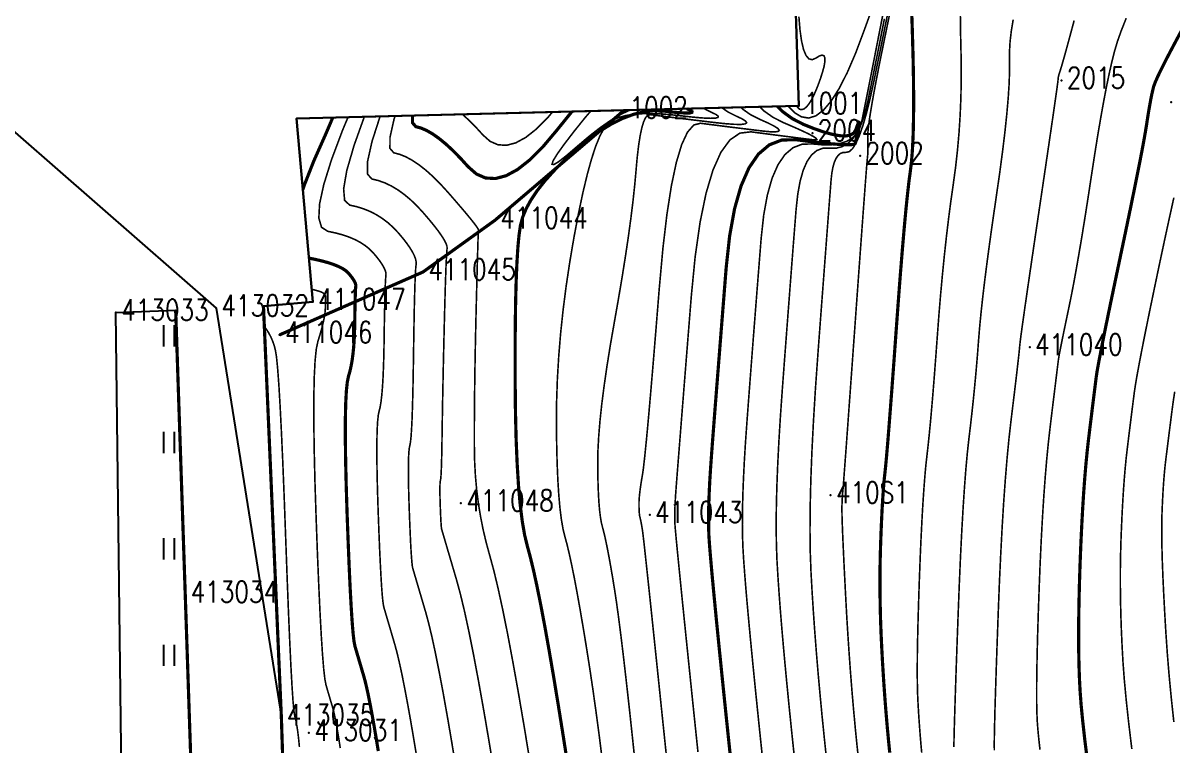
# Model space of a CAD drawing. Extents: x 871 to 1485, y 1110 to 1501.
# Drawn here: x 951.1 to 1005.1, y 1209.8 to 1243.8 of the extents above; entities that cross this region are included whole.
import ezdxf

# ---------------------------------------------------------------- set-up
doc = ezdxf.new("R2010")
doc.units = 0
doc.header["$LTSCALE"] = 0.5
doc.header["$PDSIZE"] = 0.2
doc.linetypes.add('X3', pattern=[5, 4, -1])
doc.layers.get('0').update_dxf_attribs({"linetype": 'CONTINUOUS'})
for name, color, linetype in [('DGX', 2, 'CONTINUOUS'), ('DLSS', 4, 'CONTINUOUS'), ('ZBTZ', 3, 'CONTINUOUS'), ('ZDH', 1, 'CONTINUOUS')]:
    doc.layers.add(name, color=color, linetype=linetype)
doc.styles.add('HZ', font='rs.shx', dxfattribs={"width": 0.8, "bigfont": 'hztxt.shx'})
doc.linetypes.add('1161', pattern='A,0,[149,AAA.SHX,S=0.15,R=0,X=0,Y=0],-1.6', length=1.6)

# ---------------------------------------------------------------- blocks, each defined once
blk = doc.blocks.new('gc323')
at = {"flags": 128}
for points in [[(-0.5, 0), (-0.5, 2)], [(0.5, 0), (0.5, 2)]]:
    blk.add_lwpolyline(points, dxfattribs=at)

msp = doc.modelspace()

# ---------------------------------------------------------------- linework, layer by layer
at = {"linetype": 'Continuous', "elevation": 8.888, "flags": 128}
msp.add_lwpolyline([(960.195, 1230.37), (963.264, 1211.145), (962.422, 1230.467), (964.736, 1230.673), (963.969, 1239.285), (987.563, 1239.875), (987.302, 1248.093), (977.14, 1247.885), (977.082, 1260.359), (976.667, 1293.433), (976.622, 1297.17), (974.599, 1444.021), (975.761, 1445.017), (975.601, 1446.477), (870.75, 1308.548)], close=True, dxfattribs=at)
at = {"linetype": 'Continuous', "flags": 128}
for points, elevation in [([(974.599, 1444.021), (976.622, 1297.17), (976.667, 1293.433), (977.082, 1260.359), (977.14, 1247.885), (987.302, 1248.093), (987.563, 1239.875), (979.366, 1239.67), (963.969, 1239.285), (964.736, 1230.673), (962.422, 1230.467), (963.264, 1211.145), (964.031, 1187.555), (968.129, 1164.597), (978.887, 1142.015), (988.427, 1127.787), (1013.14, 1137.603), (1027.097, 1144.743), (1039.656, 1152.3), (1045.268, 1155.482), (1064.515, 1166.983), (1082.553, 1177.399), (1093.084, 1183.61)], 10.434), ([(979.366, 1239.67), (987.563, 1239.875), (987.302, 1248.093), (977.14, 1247.885)], 13.245)]:
    msp.add_lwpolyline(points, dxfattribs=dict(at, elevation=elevation))
at = {"layer": 'DGX', "linetype": 'Continuous', "const_width": 0.075, "flags": 128}
for points, elevation in [([(991.523, 1244.198), (991.342, 1243.274), (991.177, 1242.431), (991.028, 1241.67), (990.894, 1240.99), (990.775, 1240.391), (990.672, 1239.874), (990.584, 1239.437), (990.511, 1239.082), (990.418, 1238.791), (990.27, 1238.548), (990.066, 1238.353), (989.807, 1238.205), (989.492, 1238.105), (989.121, 1238.052), (988.695, 1238.047), (988.213, 1238.089), (987.73, 1238.078), (987.298, 1237.912), (986.918, 1237.591), (986.591, 1237.114), (986.315, 1236.483), (986.092, 1235.696), (985.92, 1234.755), (985.8, 1233.659), (985.708, 1232.497), (985.618, 1231.36), (985.531, 1230.247), (985.446, 1229.158), (985.364, 1228.094), (985.284, 1227.054), (985.207, 1226.039), (985.133, 1225.048), (985.065, 1224.099), (985.011, 1223.208), (984.969, 1222.377), (984.939, 1221.604), (984.922, 1220.89), (984.917, 1220.235), (984.925, 1219.638), (984.945, 1219.101), (984.98, 1218.527), (985.032, 1217.822), (985.1, 1216.985), (985.186, 1216.017), (985.288, 1214.918), (985.408, 1213.688), (985.544, 1212.326), (985.697, 1210.833), (985.857, 1209.302)], 15.5), ([(987.082, 1239.863), (987.109, 1239.82), (987.384, 1239.546), (987.694, 1239.361), (988.028, 1239.304), (988.371, 1239.408), (988.725, 1239.673), (989.088, 1240.101), (989.461, 1240.691), (989.845, 1241.442), (990.238, 1242.355), (990.642, 1243.431), (991.013, 1244.454)], 15.5), ([(987.572, 1244.066), (987.625, 1243.434), (987.698, 1242.92), (987.791, 1242.524), (987.906, 1242.246), (988.04, 1242.086), (988.196, 1242.044), (988.371, 1242.12), (988.537, 1242.222), (988.663, 1242.259), (988.748, 1242.23), (988.792, 1242.135), (988.796, 1241.975), (988.759, 1241.749), (988.682, 1241.458), (988.565, 1241.101), (988.43, 1240.738), (988.298, 1240.429), (988.172, 1240.175), (988.049, 1239.974), (987.931, 1239.828), (987.818, 1239.736), (987.709, 1239.698), (987.604, 1239.715), (987.505, 1239.816), (987.481, 1239.873)], 16), ([(977.793, 1239.631), (977.499, 1239.285), (976.992, 1238.653), (976.533, 1238.053), (976.21, 1237.599), (976.025, 1237.293), (975.977, 1237.134), (976.065, 1237.121), (976.291, 1237.256), (976.653, 1237.538), (977.153, 1237.967), (977.703, 1238.435), (978.217, 1238.837), (978.695, 1239.172), (979.137, 1239.44), (979.543, 1239.64), (979.644, 1239.677)], 12), ([(978.315, 1209.333), (978.179, 1210.407), (978.038, 1211.458), (977.893, 1212.487), (977.743, 1213.492), (977.588, 1214.475), (977.434, 1215.406), (977.289, 1216.256), (977.151, 1217.025), (977.022, 1217.712), (976.899, 1218.318), (976.785, 1218.843), (976.679, 1219.286), (976.58, 1219.649), (976.491, 1220.014), (976.414, 1220.465), (976.347, 1221.003), (976.292, 1221.627), (976.248, 1222.337), (976.215, 1223.134), (976.194, 1224.016), (976.183, 1224.986), (976.192, 1226.008), (976.228, 1227.049), (976.291, 1228.11), (976.38, 1229.191), (976.497, 1230.291), (976.64, 1231.411), (976.811, 1232.55), (977.008, 1233.708), (977.218, 1234.814), (977.425, 1235.795), (977.63, 1236.651), (977.832, 1237.382), (978.031, 1237.988), (978.228, 1238.469), (978.423, 1238.825), (978.615, 1239.056), (978.834, 1239.209), (979.111, 1239.331), (979.446, 1239.422), (979.838, 1239.483), (980.287, 1239.513), (980.794, 1239.511), (981.358, 1239.479), (981.98, 1239.416), (982.572, 1239.35), (983.048, 1239.308), (983.407, 1239.292), (983.648, 1239.3), (983.774, 1239.333), (983.782, 1239.391), (983.674, 1239.474), (983.449, 1239.581), (983.182, 1239.716), (983.114, 1239.764)], 13), ([(979.931, 1208.529), (979.767, 1210.091), (979.614, 1211.517), (979.47, 1212.807), (979.337, 1213.961), (979.214, 1214.979), (979.101, 1215.86), (978.998, 1216.606), (978.905, 1217.216), (978.82, 1217.735), (978.739, 1218.209), (978.662, 1218.637), (978.589, 1219.02), (978.521, 1219.358), (978.458, 1219.651), (978.398, 1219.898), (978.344, 1220.1), (978.294, 1220.304), (978.251, 1220.555), (978.213, 1220.855), (978.183, 1221.203), (978.158, 1221.599), (978.14, 1222.043), (978.128, 1222.535), (978.122, 1223.076), (978.132, 1223.674), (978.168, 1224.34), (978.228, 1225.074), (978.314, 1225.877), (978.426, 1226.747), (978.562, 1227.685), (978.724, 1228.69), (978.912, 1229.764), (979.102, 1230.844), (979.275, 1231.869), (979.429, 1232.839), (979.565, 1233.753), (979.682, 1234.612), (979.781, 1235.416), (979.861, 1236.165), (979.924, 1236.858), (979.98, 1237.481), (980.044, 1238.02), (980.115, 1238.473), (980.193, 1238.841), (980.278, 1239.124), (980.37, 1239.323), (980.469, 1239.436), (980.576, 1239.464), (980.718, 1239.446), (980.925, 1239.42), (981.197, 1239.386), (981.534, 1239.345), (981.936, 1239.296), (982.402, 1239.24), (982.933, 1239.175), (983.529, 1239.103), (984.095, 1239.042), (984.537, 1239.009), (984.855, 1239.005), (985.049, 1239.03), (985.119, 1239.083), (985.065, 1239.165), (984.887, 1239.276), (984.585, 1239.416), (984.242, 1239.589), (983.963, 1239.785)], 13.5), ([(981.378, 1209.066), (981.168, 1211.082), (980.962, 1213.064), (980.781, 1214.797), (980.626, 1216.28), (980.495, 1217.514), (980.389, 1218.499), (980.309, 1219.234), (980.253, 1219.72), (980.222, 1219.956), (980.205, 1220.064), (980.188, 1220.161), (980.172, 1220.25), (980.157, 1220.329), (980.143, 1220.399), (980.13, 1220.459), (980.118, 1220.51), (980.107, 1220.552), (980.096, 1220.594), (980.087, 1220.646), (980.08, 1220.707), (980.073, 1220.779), (980.068, 1220.861), (980.065, 1220.953), (980.062, 1221.054), (980.061, 1221.166), (980.063, 1221.289), (980.07, 1221.427), (980.083, 1221.578), (980.101, 1221.744), (980.124, 1221.923), (980.152, 1222.117), (980.185, 1222.324), (980.224, 1222.546), (980.272, 1222.883), (980.335, 1223.439), (980.413, 1224.212), (980.505, 1225.203), (980.611, 1226.412), (980.732, 1227.838), (980.867, 1229.483), (981.017, 1231.345), (981.185, 1233.19), (981.374, 1234.784), (981.583, 1236.126), (981.814, 1237.216), (982.066, 1238.055), (982.339, 1238.641), (982.633, 1238.977), (982.948, 1239.06), (983.279, 1239.017), (983.62, 1238.974), (983.971, 1238.929), (984.331, 1238.884), (984.702, 1238.838), (985.084, 1238.791), (985.475, 1238.743), (985.876, 1238.694), (986.229, 1238.66), (986.476, 1238.656), (986.616, 1238.681), (986.65, 1238.735), (986.577, 1238.82), (986.398, 1238.934), (986.113, 1239.077), (985.721, 1239.251), (985.302, 1239.462), (984.936, 1239.719), (984.845, 1239.807)], 14), ([(985.733, 1239.829), (985.929, 1239.639), (986.362, 1239.335), (986.857, 1239.085), (987.339, 1238.878), (987.731, 1238.702), (988.035, 1238.556), (988.25, 1238.441), (988.376, 1238.356), (988.414, 1238.302), (988.363, 1238.278), (988.223, 1238.285), (988.016, 1238.311), (987.765, 1238.342), (987.469, 1238.379), (987.129, 1238.423), (986.744, 1238.472), (986.314, 1238.527), (985.84, 1238.589), (985.321, 1238.656), (984.803, 1238.597), (984.333, 1238.278), (983.911, 1237.701), (983.537, 1236.864), (983.21, 1235.768), (982.931, 1234.412), (982.7, 1232.797), (982.517, 1230.923), (982.366, 1229.028), (982.232, 1227.351), (982.116, 1225.891), (982.018, 1224.648), (981.937, 1223.623), (981.873, 1222.815), (981.827, 1222.225), (981.799, 1221.852), (981.78, 1221.595), (981.766, 1221.355), (981.754, 1221.13), (981.746, 1220.921), (981.742, 1220.729), (981.74, 1220.552), (981.742, 1220.391), (981.748, 1220.245), (981.768, 1219.989), (981.813, 1219.493), (981.885, 1218.758), (981.982, 1217.784), (982.104, 1216.572), (982.252, 1215.12), (982.426, 1213.429), (982.625, 1211.5), (982.831, 1209.528)], 14.5), ([(969.655, 1209.09), (969.491, 1210.088), (969.336, 1210.996), (969.189, 1211.817), (969.051, 1212.549), (968.923, 1213.192), (968.802, 1213.747), (968.691, 1214.213), (968.589, 1214.59), (968.495, 1214.909), (968.41, 1215.199), (968.333, 1215.461), (968.264, 1215.693), (968.205, 1215.897), (968.153, 1216.071), (968.11, 1216.217), (968.076, 1216.334), (968.045, 1216.495), (968.013, 1216.77), (967.981, 1217.162), (967.948, 1217.669), (967.915, 1218.291), (967.88, 1219.028), (967.845, 1219.882), (967.809, 1220.85), (967.778, 1221.822), (967.758, 1222.684), (967.748, 1223.437), (967.749, 1224.08), (967.761, 1224.614), (967.783, 1225.039), (967.816, 1225.354), (967.859, 1225.559), (967.905, 1225.743), (967.946, 1225.993), (967.982, 1226.309), (968.014, 1226.691), (968.04, 1227.138), (968.061, 1227.652), (968.078, 1228.231), (968.089, 1228.876), (968.098, 1229.517), (968.108, 1230.083), (968.118, 1230.575), (968.128, 1230.992), (968.139, 1231.334), (968.151, 1231.601), (968.163, 1231.794), (968.175, 1231.911), (968.177, 1231.999), (968.157, 1232.099), (968.115, 1232.212), (968.051, 1232.338), (967.965, 1232.478), (967.858, 1232.63), (967.728, 1232.796), (967.577, 1232.974), (967.402, 1233.152), (967.2, 1233.315), (966.973, 1233.464), (966.719, 1233.597), (966.439, 1233.716), (966.132, 1233.821), (965.8, 1233.91), (965.441, 1233.985), (965.151, 1234.174), (965.023, 1234.604), (965.059, 1235.277), (965.258, 1236.192), (965.619, 1237.349), (966.144, 1238.748), (966.395, 1239.346)], 10.5), ([(971.494, 1208.607), (971.271, 1209.964), (971.059, 1211.201), (970.86, 1212.318), (970.672, 1213.314), (970.497, 1214.189), (970.334, 1214.944), (970.182, 1215.579), (970.043, 1216.093), (969.917, 1216.522), (969.805, 1216.903), (969.707, 1217.235), (969.624, 1217.518), (969.555, 1217.752), (969.5, 1217.938), (969.46, 1218.075), (969.434, 1218.164), (969.414, 1218.264), (969.395, 1218.436), (969.375, 1218.681), (969.354, 1218.998), (969.333, 1219.386), (969.312, 1219.847), (969.29, 1220.381), (969.267, 1220.986), (969.248, 1221.593), (969.235, 1222.132), (969.229, 1222.602), (969.23, 1223.004), (969.237, 1223.338), (969.251, 1223.603), (969.271, 1223.8), (969.298, 1223.929), (969.327, 1224.077), (969.354, 1224.333), (969.379, 1224.697), (969.402, 1225.169), (969.422, 1225.749), (969.44, 1226.437), (969.456, 1227.233), (969.47, 1228.136), (969.483, 1229.041), (969.497, 1229.841), (969.511, 1230.534), (969.526, 1231.123), (969.541, 1231.606), (969.557, 1231.983), (969.574, 1232.255), (969.592, 1232.422), (969.594, 1232.545), (969.566, 1232.686), (969.506, 1232.846), (969.416, 1233.024), (969.295, 1233.221), (969.143, 1233.436), (968.961, 1233.67), (968.747, 1233.922), (968.511, 1234.171), (968.262, 1234.395), (967.998, 1234.594), (967.721, 1234.768), (967.43, 1234.917), (967.126, 1235.041), (966.807, 1235.14), (966.475, 1235.214), (966.234, 1235.436), (966.188, 1235.978), (966.336, 1236.841), (966.68, 1238.025), (967.16, 1239.365)], 11), ([(967.9, 1239.383), (967.523, 1238.211), (967.312, 1237.266), (967.307, 1236.677), (967.51, 1236.443), (967.815, 1236.37), (968.119, 1236.261), (968.422, 1236.118), (968.724, 1235.939), (969.024, 1235.724), (969.323, 1235.475), (969.621, 1235.19), (969.917, 1234.87), (970.194, 1234.548), (970.432, 1234.258), (970.631, 1234), (970.792, 1233.773), (970.914, 1233.579), (970.997, 1233.415), (971.042, 1233.284), (971.048, 1233.185), (971.034, 1233.056), (971.02, 1232.838), (971.005, 1232.53), (970.989, 1232.132), (970.972, 1231.645), (970.955, 1231.068), (970.936, 1230.401), (970.917, 1229.644), (970.898, 1228.862), (970.881, 1228.117), (970.865, 1227.41), (970.852, 1226.741), (970.839, 1226.11), (970.829, 1225.517), (970.82, 1224.961), (970.812, 1224.444), (970.805, 1223.974), (970.798, 1223.562), (970.789, 1223.207), (970.78, 1222.91), (970.771, 1222.671), (970.76, 1222.489), (970.749, 1222.365), (970.737, 1222.298), (970.727, 1222.247), (970.718, 1222.168), (970.713, 1222.062), (970.71, 1221.928), (970.71, 1221.768), (970.712, 1221.58), (970.717, 1221.364), (970.725, 1221.122), (970.734, 1220.88), (970.743, 1220.667), (970.751, 1220.482), (970.76, 1220.327), (970.768, 1220.2), (970.776, 1220.102), (970.784, 1220.034), (970.792, 1219.993), (970.809, 1219.934), (970.847, 1219.805), (970.905, 1219.608), (970.983, 1219.343), (971.081, 1219.008), (971.2, 1218.606), (971.338, 1218.135), (971.497, 1217.595), (971.673, 1216.945), (971.865, 1216.142), (972.072, 1215.187), (972.294, 1214.079), (972.531, 1212.819), (972.783, 1211.406), (973.05, 1209.841), (973.333, 1208.123)], 11.5), ([(974.953, 1208.994), (974.664, 1210.749), (974.39, 1212.351), (974.13, 1213.799), (973.886, 1215.095), (973.656, 1216.237), (973.44, 1217.227), (973.24, 1218.063), (973.054, 1218.746), (972.887, 1219.356), (972.741, 1219.971), (972.618, 1220.591), (972.516, 1221.217), (972.436, 1221.849), (972.379, 1222.487), (972.343, 1223.13), (972.329, 1223.778), (972.327, 1224.448), (972.329, 1225.154), (972.335, 1225.897), (972.343, 1226.676), (972.355, 1227.492), (972.37, 1228.344), (972.388, 1229.233), (972.409, 1230.158), (972.431, 1231.044), (972.451, 1231.816), (972.468, 1232.474), (972.483, 1233.017), (972.496, 1233.446), (972.506, 1233.761), (972.514, 1233.961), (972.52, 1234.047), (972.501, 1234.1), (972.437, 1234.201), (972.327, 1234.35), (972.171, 1234.547), (971.969, 1234.793), (971.721, 1235.086), (971.427, 1235.428), (971.087, 1235.818), (970.73, 1236.209), (970.385, 1236.555), (970.05, 1236.855), (969.726, 1237.109), (969.414, 1237.318), (969.113, 1237.482), (968.823, 1237.6), (968.544, 1237.672), (968.363, 1237.881), (968.367, 1238.407), (968.556, 1239.25), (968.605, 1239.401)], 12), ([(975.995, 1239.586), (975.766, 1239.313), (975.237, 1238.784), (974.74, 1238.393), (974.275, 1238.14), (973.841, 1238.025), (973.44, 1238.048), (973.07, 1238.209), (972.732, 1238.508), (972.417, 1238.855), (972.116, 1239.161), (971.83, 1239.426), (971.764, 1239.48)], 13), ([(966.028, 1209.714), (965.977, 1210.057), (965.931, 1210.334), (965.888, 1210.587), (965.848, 1210.815), (965.809, 1211.018), (965.773, 1211.197), (965.74, 1211.351), (965.709, 1211.481), (965.681, 1211.586), (965.652, 1211.684), (965.62, 1211.793), (965.584, 1211.913), (965.546, 1212.043), (965.504, 1212.185), (965.459, 1212.337), (965.411, 1212.501), (965.36, 1212.675), (965.306, 1212.956), (965.251, 1213.438), (965.195, 1214.123), (965.137, 1215.01), (965.078, 1216.099), (965.018, 1217.39), (964.956, 1218.883), (964.894, 1220.579), (964.839, 1222.279), (964.804, 1223.788), (964.787, 1225.106), (964.788, 1226.232), (964.809, 1227.166), (964.847, 1227.909), (964.904, 1228.461), (964.98, 1228.821), (965.06, 1229.076), (965.13, 1229.313), (965.189, 1229.532), (965.237, 1229.733), (965.275, 1229.916), (965.303, 1230.081), (965.32, 1230.228), (965.327, 1230.356), (965.329, 1230.469), (965.33, 1230.569), (965.332, 1230.656), (965.334, 1230.729), (965.336, 1230.789), (965.338, 1230.837), (965.34, 1230.871), (965.342, 1230.891), (965.343, 1230.907), (965.339, 1230.924), (965.332, 1230.944), (965.32, 1230.967), (965.305, 1230.991), (965.286, 1231.018), (965.263, 1231.047), (965.237, 1231.079), (965.183, 1231.114), (965.077, 1231.156), (964.921, 1231.203), (964.713, 1231.256), (964.683, 1231.263)], 9.5), ([(964.111, 1209.77), (964.084, 1210.047), (964.056, 1210.3), (964.027, 1210.53), (963.995, 1210.737), (963.962, 1210.921), (963.928, 1211.081), (963.892, 1211.217), (963.853, 1211.458), (963.81, 1211.929), (963.763, 1212.632), (963.711, 1213.565), (963.656, 1214.729), (963.596, 1216.124), (963.533, 1217.75), (963.465, 1219.606), (963.397, 1221.469), (963.331, 1223.113), (963.267, 1224.539), (963.206, 1225.746), (963.148, 1226.735), (963.091, 1227.505), (963.038, 1228.057), (962.986, 1228.39), (962.929, 1228.609), (962.857, 1228.818), (962.772, 1229.017), (962.672, 1229.207), (962.558, 1229.387), (962.463, 1229.513)], 9)]:
    msp.add_lwpolyline(points, dxfattribs=dict(at, elevation=elevation))
for points in [[(988.883, 1209.076), (988.768, 1210.166), (988.661, 1211.222), (988.563, 1212.255), (988.472, 1213.264), (988.39, 1214.25), (988.316, 1215.212), (988.25, 1216.15), (988.192, 1217.065), (988.142, 1217.956), (988.107, 1218.886), (988.094, 1219.918), (988.102, 1221.051), (988.132, 1222.286), (988.183, 1223.623), (988.256, 1225.062), (988.35, 1226.602), (988.467, 1228.244), (988.587, 1229.853), (988.696, 1231.293), (988.792, 1232.565), (988.875, 1233.668), (988.946, 1234.602), (989.004, 1235.368), (989.051, 1235.965), (989.084, 1236.394), (989.119, 1236.715), (989.17, 1236.992), (989.235, 1237.222), (989.316, 1237.407), (989.412, 1237.547), (989.523, 1237.641), (989.65, 1237.69), (989.792, 1237.693), (989.943, 1237.728), (990.097, 1237.872), (990.255, 1238.125), (990.416, 1238.487), (990.58, 1238.958), (990.748, 1239.538), (990.918, 1240.227), (991.092, 1241.024), (991.263, 1241.855), (991.425, 1242.644), (991.577, 1243.391), (991.72, 1244.096)], [(990.396, 1208.964), (990.303, 1209.832), (990.22, 1210.662), (990.142, 1211.505), (990.068, 1212.361), (989.999, 1213.231), (989.935, 1214.113), (989.875, 1215.009), (989.819, 1215.918), (989.769, 1216.84), (989.724, 1217.719), (989.685, 1218.499), (989.654, 1219.179), (989.628, 1219.759), (989.61, 1220.24), (989.598, 1220.621), (989.593, 1220.903), (989.594, 1221.085), (989.599, 1221.213), (989.605, 1221.33), (989.61, 1221.438), (989.616, 1221.536), (989.621, 1221.624), (989.627, 1221.702), (989.634, 1221.771), (989.64, 1221.829), (989.655, 1221.997), (989.685, 1222.396), (989.732, 1223.024), (989.796, 1223.882), (989.875, 1224.97), (989.97, 1226.288), (990.082, 1227.835), (990.21, 1229.613), (990.338, 1231.391), (990.45, 1232.94), (990.547, 1234.26), (990.627, 1235.351), (990.692, 1236.214), (990.74, 1236.847), (990.773, 1237.251), (990.79, 1237.427), (990.798, 1237.495), (990.805, 1237.577), (990.809, 1237.674), (990.812, 1237.785), (990.812, 1237.911), (990.811, 1238.051), (990.808, 1238.205), (990.804, 1238.373), (990.81, 1238.596), (990.842, 1238.912), (990.897, 1239.322), (990.978, 1239.825), (991.082, 1240.423), (991.212, 1241.114), (991.366, 1241.899), (991.544, 1242.777), (991.726, 1243.662), (991.891, 1244.463)], [(993.341, 1209.501), (993.309, 1209.841), (993.28, 1210.188), (993.252, 1210.539), (993.226, 1210.896), (993.201, 1211.259), (993.179, 1211.626), (993.158, 1211.999), (993.142, 1212.416), (993.134, 1212.915), (993.132, 1213.496), (993.137, 1214.16), (993.15, 1214.906), (993.17, 1215.734), (993.197, 1216.644), (993.231, 1217.637), (993.269, 1218.633), (993.309, 1219.551), (993.351, 1220.392), (993.394, 1221.156), (993.44, 1221.843), (993.487, 1222.453), (993.535, 1222.986), (993.586, 1223.442), (993.638, 1223.895), (993.693, 1224.422), (993.751, 1225.021), (993.811, 1225.693), (993.874, 1226.439), (993.939, 1227.257), (994.007, 1228.148), (994.078, 1229.111), (994.152, 1230.098), (994.232, 1231.056), (994.318, 1231.987), (994.409, 1232.89), (994.505, 1233.766), (994.607, 1234.613), (994.714, 1235.433), (994.827, 1236.225), (994.934, 1237.009), (995.022, 1237.803), (995.093, 1238.608), (995.146, 1239.424), (995.181, 1240.251), (995.198, 1241.088), (995.197, 1241.935), (995.178, 1242.794), (995.158, 1243.623), (995.156, 1244.382)], [(998.897, 1209.635), (998.839, 1210.158), (998.795, 1210.61), (998.767, 1210.993), (998.75, 1211.394), (998.74, 1211.902), (998.739, 1212.517), (998.747, 1213.239), (998.762, 1214.068), (998.785, 1215.003), (998.817, 1216.046), (998.857, 1217.196), (998.903, 1218.368), (998.955, 1219.478), (999.012, 1220.526), (999.074, 1221.512), (999.142, 1222.435), (999.215, 1223.295), (999.294, 1224.094), (999.378, 1224.83), (999.459, 1225.496), (999.531, 1226.084), (999.594, 1226.592), (999.647, 1227.023), (999.69, 1227.375), (999.724, 1227.648), (999.748, 1227.843), (999.763, 1227.959), (999.779, 1228.064), (999.808, 1228.226), (999.85, 1228.445), (999.905, 1228.72), (999.972, 1229.052), (1000.052, 1229.44), (1000.145, 1229.885), (1000.25, 1230.387), (1000.365, 1230.948), (1000.485, 1231.57), (1000.609, 1232.253), (1000.739, 1232.997), (1000.875, 1233.803), (1001.015, 1234.67), (1001.16, 1235.598), (1001.311, 1236.587), (1001.462, 1237.571), (1001.608, 1238.483), (1001.751, 1239.323), (1001.889, 1240.091), (1002.022, 1240.787), (1002.152, 1241.411), (1002.277, 1241.963), (1002.398, 1242.443), (1002.538, 1242.912), (1002.722, 1243.429), (1002.948, 1243.997)], [(987.37, 1209.189), (987.232, 1210.499), (987.102, 1211.774), (986.985, 1212.971), (986.88, 1214.091), (986.788, 1215.134), (986.708, 1216.099), (986.641, 1216.986), (986.586, 1217.796), (986.543, 1218.528), (986.516, 1219.262), (986.505, 1220.076), (986.512, 1220.97), (986.535, 1221.945), (986.576, 1223), (986.633, 1224.135), (986.708, 1225.351), (986.8, 1226.646), (986.897, 1227.946), (986.99, 1229.174), (987.078, 1230.329), (987.161, 1231.413), (987.238, 1232.424), (987.311, 1233.364), (987.379, 1234.231), (987.442, 1235.026), (987.52, 1235.735), (987.631, 1236.344), (987.775, 1236.853), (987.953, 1237.261), (988.165, 1237.569), (988.411, 1237.777), (988.69, 1237.884), (989.003, 1237.891), (989.319, 1237.888), (989.609, 1237.962), (989.873, 1238.115), (990.111, 1238.346), (990.323, 1238.655), (990.509, 1239.043), (990.668, 1239.509), (990.802, 1240.053), (990.924, 1240.648), (991.049, 1241.266), (991.179, 1241.906), (991.312, 1242.57), (991.449, 1243.256), (991.589, 1243.966)], [(994.852, 1209.764), (994.858, 1210.123), (994.871, 1210.655), (994.892, 1211.36), (994.92, 1212.239), (994.955, 1213.29), (994.998, 1214.515), (995.049, 1215.913), (995.104, 1217.343), (995.161, 1218.661), (995.221, 1219.869), (995.284, 1220.966), (995.349, 1221.953), (995.416, 1222.829), (995.486, 1223.594), (995.558, 1224.248), (995.63, 1224.844), (995.697, 1225.435), (995.76, 1226.02), (995.818, 1226.599), (995.873, 1227.173), (995.923, 1227.741), (995.969, 1228.304), (996.011, 1228.861), (996.059, 1229.451), (996.123, 1230.114), (996.203, 1230.851), (996.299, 1231.66), (996.412, 1232.542), (996.54, 1233.497), (996.685, 1234.524), (996.845, 1235.625), (997.003, 1236.719), (997.137, 1237.726), (997.249, 1238.647), (997.337, 1239.482), (997.403, 1240.231), (997.446, 1240.893), (997.466, 1241.469), (997.463, 1241.959), (997.463, 1242.416), (997.492, 1242.897), (997.55, 1243.4), (997.637, 1243.926)], [(996.753, 1209.604), (996.748, 1209.823), (996.752, 1210.21), (996.763, 1210.763), (996.781, 1211.484), (996.808, 1212.372), (996.842, 1213.427), (996.884, 1214.65), (996.934, 1216.039), (996.99, 1217.469), (997.052, 1218.812), (997.118, 1220.069), (997.19, 1221.239), (997.268, 1222.322), (997.35, 1223.32), (997.438, 1224.23), (997.531, 1225.054), (997.621, 1225.793), (997.701, 1226.448), (997.769, 1227.018), (997.826, 1227.505), (997.872, 1227.907), (997.908, 1228.226), (997.932, 1228.46), (997.945, 1228.61), (997.966, 1228.804), (998.014, 1229.173), (998.089, 1229.714), (998.19, 1230.429), (998.319, 1231.318), (998.474, 1232.38), (998.655, 1233.615), (998.864, 1235.024), (999.072, 1236.428), (999.252, 1237.649), (999.404, 1238.686), (999.529, 1239.54), (999.625, 1240.211), (999.694, 1240.698), (999.735, 1241.003), (999.748, 1241.123), (999.749, 1241.156), (999.753, 1241.195), (999.762, 1241.24), (999.773, 1241.293), (999.789, 1241.351), (999.808, 1241.416), (999.831, 1241.488), (999.857, 1241.566), (999.894, 1241.683), (999.95, 1241.872), (1000.023, 1242.131), (1000.116, 1242.462), (1000.226, 1242.865), (1000.354, 1243.338), (1000.501, 1243.883)], [(1003.211, 1209.668), (1003.064, 1210.885), (1002.946, 1211.975), (1002.856, 1212.937), (1002.794, 1213.771), (1002.752, 1214.535), (1002.718, 1215.286), (1002.693, 1216.023), (1002.677, 1216.747), (1002.67, 1217.458), (1002.672, 1218.156), (1002.683, 1218.84), (1002.702, 1219.511), (1002.728, 1220.158), (1002.756, 1220.77), (1002.788, 1221.349), (1002.822, 1221.893), (1002.86, 1222.402), (1002.9, 1222.877), (1002.943, 1223.318), (1002.99, 1223.724), (1003.037, 1224.107), (1003.082, 1224.476), (1003.126, 1224.831), (1003.169, 1225.172), (1003.21, 1225.5), (1003.25, 1225.814), (1003.288, 1226.115), (1003.325, 1226.402), (1003.374, 1226.74), (1003.452, 1227.196), (1003.557, 1227.77), (1003.69, 1228.46), (1003.85, 1229.268), (1004.039, 1230.193), (1004.255, 1231.236), (1004.498, 1232.395), (1004.746, 1233.56), (1004.975, 1234.616), (1005.185, 1235.565)], [(1005.184, 1210.942), (1005.065, 1212.051), (1004.962, 1213.123), (1004.877, 1214.16), (1004.808, 1215.16), (1004.753, 1216.106), (1004.707, 1216.978), (1004.67, 1217.776), (1004.642, 1218.502), (1004.624, 1219.153), (1004.615, 1219.732), (1004.615, 1220.236), (1004.625, 1220.668), (1004.64, 1221.052), (1004.657, 1221.416), (1004.676, 1221.76), (1004.696, 1222.083), (1004.719, 1222.386), (1004.743, 1222.668), (1004.768, 1222.93), (1004.796, 1223.172), (1004.825, 1223.412), (1004.858, 1223.672), (1004.893, 1223.95), (1004.93, 1224.247), (1004.97, 1224.563), (1005.013, 1224.897), (1005.058, 1225.251), (1005.105, 1225.623), (1005.16, 1226.021), (1005.225, 1226.451)]]:
    msp.add_lwpolyline(points, dxfattribs=at)
at = {"layer": 'DGX', "color": 3, "linetype": 'Continuous', "const_width": 0.15, "flags": 128}
for points in [[(991.839, 1209.498), (991.781, 1210.081), (991.726, 1210.673), (991.674, 1211.274), (991.625, 1211.885), (991.58, 1212.505), (991.538, 1213.134), (991.499, 1213.772), (991.464, 1214.42), (991.433, 1215.067), (991.409, 1215.707), (991.393, 1216.337), (991.383, 1216.959), (991.38, 1217.573), (991.384, 1218.178), (991.395, 1218.774), (991.413, 1219.361), (991.434, 1219.923), (991.457, 1220.441), (991.48, 1220.915), (991.505, 1221.346), (991.531, 1221.734), (991.557, 1222.078), (991.584, 1222.378), (991.613, 1222.635), (991.646, 1222.946), (991.689, 1223.409), (991.742, 1224.023), (991.803, 1224.788), (991.874, 1225.704), (991.955, 1226.772), (992.045, 1227.991), (992.144, 1229.362), (992.245, 1230.744), (992.341, 1231.998), (992.432, 1233.124), (992.518, 1234.121), (992.598, 1234.99), (992.674, 1235.73), (992.744, 1236.342), (992.809, 1236.826), (992.865, 1237.295), (992.908, 1237.863), (992.939, 1238.529), (992.957, 1239.294), (992.962, 1240.157), (992.955, 1241.119), (992.935, 1242.18), (992.902, 1243.339), (992.866, 1244.475)], [(1001.108, 1209.244), (1000.99, 1210.197), (1000.897, 1211.038), (1000.827, 1211.767), (1000.781, 1212.382), (1000.751, 1212.965), (1000.729, 1213.594), (1000.716, 1214.27), (1000.712, 1214.993), (1000.716, 1215.763), (1000.729, 1216.58), (1000.75, 1217.443), (1000.779, 1218.353), (1000.815, 1219.263), (1000.856, 1220.124), (1000.9, 1220.937), (1000.948, 1221.702), (1001.001, 1222.418), (1001.058, 1223.086), (1001.119, 1223.706), (1001.184, 1224.277), (1001.248, 1224.802), (1001.307, 1225.28), (1001.36, 1225.712), (1001.408, 1226.097), (1001.45, 1226.437), (1001.487, 1226.731), (1001.518, 1226.979), (1001.544, 1227.18), (1001.581, 1227.425), (1001.649, 1227.8), (1001.746, 1228.307), (1001.872, 1228.945), (1002.028, 1229.715), (1002.214, 1230.616), (1002.43, 1231.649), (1002.674, 1232.812), (1002.921, 1233.985), (1003.141, 1235.042), (1003.334, 1235.986), (1003.501, 1236.814), (1003.641, 1237.529), (1003.754, 1238.128), (1003.841, 1238.614), (1003.902, 1238.985), (1003.948, 1239.287), (1003.993, 1239.568), (1004.037, 1239.826), (1004.079, 1240.062), (1004.12, 1240.276), (1004.16, 1240.468), (1004.199, 1240.637), (1004.236, 1240.785), (1004.303, 1240.972), (1004.43, 1241.259), (1004.617, 1241.646), (1004.865, 1242.134), (1005.174, 1242.722), (1005.542, 1243.41)]]:
    msp.add_lwpolyline(points, dxfattribs=at)
for points, elevation in [([(976.685, 1209.113), (976.487, 1210.378), (976.27, 1211.735), (976.049, 1213.078), (975.839, 1214.303), (975.641, 1215.412), (975.454, 1216.403), (975.278, 1217.278), (975.113, 1218.035), (974.959, 1218.675), (974.817, 1219.198), (974.689, 1219.724), (974.577, 1220.375), (974.481, 1221.15), (974.401, 1222.05), (974.338, 1223.075), (974.29, 1224.224), (974.259, 1225.498), (974.245, 1226.896), (974.243, 1228.288), (974.25, 1229.545), (974.266, 1230.667), (974.292, 1231.653), (974.328, 1232.504), (974.372, 1233.22), (974.426, 1233.799), (974.49, 1234.244), (974.59, 1234.629), (974.754, 1235.031), (974.982, 1235.451), (975.274, 1235.887), (975.63, 1236.34), (976.05, 1236.81), (976.534, 1237.298), (977.082, 1237.802), (977.654, 1238.279), (978.213, 1238.685), (978.757, 1239.02), (979.287, 1239.284), (979.802, 1239.477), (980.303, 1239.598), (980.79, 1239.649), (981.262, 1239.628), (981.686, 1239.581), (982.026, 1239.551), (982.282, 1239.54), (982.455, 1239.545), (982.545, 1239.569), (982.551, 1239.61), (982.474, 1239.669), (982.318, 1239.744)], 12.5), ([(986.568, 1239.85), (986.806, 1239.609), (987.263, 1239.276), (987.785, 1239.008), (988.308, 1238.799), (988.77, 1238.64), (989.169, 1238.532), (989.507, 1238.473), (989.783, 1238.465), (989.997, 1238.508), (990.149, 1238.6), (990.239, 1238.743), (990.293, 1238.892), (990.336, 1239.002), (990.369, 1239.074), (990.39, 1239.107), (990.401, 1239.101), (990.4, 1239.058), (990.389, 1238.975), (990.367, 1238.854), (990.341, 1238.72), (990.317, 1238.598), (990.295, 1238.487), (990.276, 1238.388), (990.259, 1238.301), (990.244, 1238.226), (990.231, 1238.163), (990.22, 1238.111), (990.168, 1238.074), (990.031, 1238.054), (989.809, 1238.05), (989.502, 1238.064), (989.11, 1238.094), (988.633, 1238.142), (988.071, 1238.206), (987.424, 1238.287), (986.769, 1238.272), (986.185, 1238.047), (985.671, 1237.612), (985.228, 1236.968), (984.855, 1236.113), (984.552, 1235.049), (984.32, 1233.775), (984.158, 1232.291), (984.037, 1230.763), (983.925, 1229.355), (983.824, 1228.069), (983.732, 1226.903), (983.65, 1225.858), (983.579, 1224.935), (983.517, 1224.132), (983.466, 1223.45), (983.423, 1222.847), (983.388, 1222.282), (983.361, 1221.753), (983.343, 1221.263), (983.332, 1220.809), (983.329, 1220.393), (983.334, 1220.014), (983.346, 1219.673), (983.374, 1219.258), (983.423, 1218.657), (983.493, 1217.872), (983.584, 1216.901), (983.696, 1215.745), (983.83, 1214.404), (983.985, 1212.878), (984.161, 1211.166), (984.344, 1209.415)], 15), ([(964.268, 1235.932), (964.336, 1236.142), (964.783, 1237.28), (965.36, 1238.58), (965.678, 1239.328)], 10), ([(976.915, 1239.609), (976.843, 1239.525), (976.197, 1238.726), (975.548, 1237.954), (974.935, 1237.341), (974.36, 1236.889), (973.821, 1236.596), (973.319, 1236.463), (972.853, 1236.489), (972.425, 1236.676), (972.033, 1237.022), (971.668, 1237.424), (971.32, 1237.779), (970.988, 1238.085), (970.673, 1238.344), (970.374, 1238.555), (970.092, 1238.718), (969.827, 1238.834), (969.579, 1238.901), (969.42, 1239.084), (969.422, 1239.421)], 12.5), ([(967.816, 1209.573), (967.711, 1210.211), (967.612, 1210.792), (967.518, 1211.316), (967.43, 1211.783), (967.348, 1212.194), (967.271, 1212.549), (967.2, 1212.847), (967.135, 1213.088), (967.073, 1213.297), (967.015, 1213.496), (966.959, 1213.687), (966.905, 1213.868), (966.854, 1214.041), (966.806, 1214.204), (966.761, 1214.359), (966.718, 1214.505), (966.675, 1214.725), (966.632, 1215.104), (966.588, 1215.643), (966.543, 1216.339), (966.496, 1217.195), (966.449, 1218.209), (966.401, 1219.382), (966.351, 1220.714), (966.309, 1222.05), (966.281, 1223.236), (966.268, 1224.271), (966.269, 1225.156), (966.285, 1225.89), (966.315, 1226.474), (966.36, 1226.907), (966.42, 1227.19), (966.483, 1227.41), (966.538, 1227.653), (966.586, 1227.921), (966.625, 1228.212), (966.658, 1228.527), (966.682, 1228.866), (966.699, 1229.229), (966.708, 1229.616), (966.713, 1229.993), (966.719, 1230.326), (966.725, 1230.615), (966.731, 1230.86), (966.738, 1231.062), (966.744, 1231.219), (966.751, 1231.332), (966.759, 1231.401), (966.76, 1231.453), (966.748, 1231.512), (966.723, 1231.578), (966.686, 1231.652), (966.635, 1231.734), (966.572, 1231.824), (966.496, 1231.921), (966.407, 1232.027), (966.292, 1232.133), (966.139, 1232.235), (965.947, 1232.333), (965.716, 1232.427), (965.447, 1232.516), (965.139, 1232.6), (964.792, 1232.68), (964.553, 1232.727)], 10)]:
    msp.add_lwpolyline(points, dxfattribs=dict(at, elevation=elevation))
at = {"layer": 'DLSS', "linetype": 'X3', "const_width": 0.15, "flags": 128}
for points, elevation in [([(963.179, 1229.12), (969.914, 1232.073), (973.291, 1234.499), (979.366, 1239.67)], 9.017), ([(988.427, 1127.787), (978.887, 1142.015), (968.129, 1164.597), (964.031, 1187.555), (963.264, 1211.145), (962.422, 1230.467)], 6.63), ([(982.42, 1126.52), (981.738, 1129.303), (974.102, 1141.398), (968.285, 1152.439), (964.061, 1162.931), (959.9, 1182.702), (958.748, 1216.93), (958.298, 1230.287)], 6.597)]:
    msp.add_lwpolyline(points, dxfattribs=dict(at, elevation=elevation))
at = {"layer": 'ZBTZ', "linetype": '1161', "elevation": 8.192, "flags": 128}
msp.add_lwpolyline([(956.672, 1134.149), (956.62, 1140.622), (956.062, 1183.016), (955.488, 1230.165), (958.298, 1230.287), (958.748, 1216.93), (959.9, 1182.702), (964.061, 1162.931), (968.285, 1152.439), (974.102, 1141.398), (981.738, 1129.303), (982.42, 1126.52), (973.876, 1124.275), (973.004, 1129.978), (971.056, 1129.709), (965.256, 1127.753), (966.087, 1122.95), (956.718, 1121.069)], close=True, dxfattribs=at)
at = {"layer": 'ZDH', "linetype": 'Continuous'}
for p in [(999.908, 1241.065, 19.035), (987.563, 1239.875, 16.227), (1005.052, 1240.049, 20.222), (979.366, 1239.67, 13.245), (988.206, 1238.602, 14.97), (990.447, 1237.529, 16.915), (973.291, 1234.499, 12.262), (969.914, 1232.073, 11.141), (964.736, 1230.673, 9.286), (955.488, 1230.165, 8.84), (960.195, 1230.37, 8.888), (963.179, 1229.12, 9.017), (998.413, 1228.549, 19.121), (989.06, 1221.592, 16.853), (971.696, 1221.212, 11.833), (980.565, 1220.669, 14.13), (958.748, 1216.93, 8.814), (963.264, 1211.145, 8.829), (964.561, 1210.429, 9.115)]:
    msp.add_point(p, dxfattribs=at)

# ---------------------------------------------------------------- block references
at = {"layer": 'ZBTZ', "linetype": 'Continuous', "xscale": 0.5, "yscale": 0.5}
for p in [(957.988, 1228.569), (957.988, 1223.569), (957.988, 1218.569), (957.988, 1213.569)]:
    msp.add_blockref('gc323', p, dxfattribs=at)

# ---------------------------------------------------------------- texts
at = {"layer": 'ZDH', "linetype": 'Continuous', "style": 'HZ', "width": 0.8}
for s, p in [('2015', (1000.158, 1240.69, 19.035)), ('1002', (979.616, 1239.295, 13.245)), ('1001', (987.813, 1239.5, 16.227)), ('2004', (988.456, 1238.227, 14.97)), ('2002', (990.697, 1237.154, 16.915)), ('411044', (973.541, 1234.124, 12.262)), ('411045', (970.164, 1231.698, 11.141)), ('411047', (964.986, 1230.298, 9.286)), ('413033', (955.738, 1229.79, 8.84)), ('413032', (960.445, 1229.995, 8.888)), ('411046', (963.429, 1228.745, 9.017)), ('411040', (998.663, 1228.174, 19.121)), ('410S1', (989.31, 1221.217, 16.853)), ('411048', (971.946, 1220.837, 11.833)), ('411043', (980.815, 1220.294, 14.13)), ('413034', (958.998, 1216.555, 8.814)), ('413035', (963.514, 1210.77, 8.829)), ('413031', (964.811, 1210.054, 9.115))]:
    msp.add_text(s, height=1, dxfattribs=at).set_placement(p)

doc.saveas('drawing.dxf')
